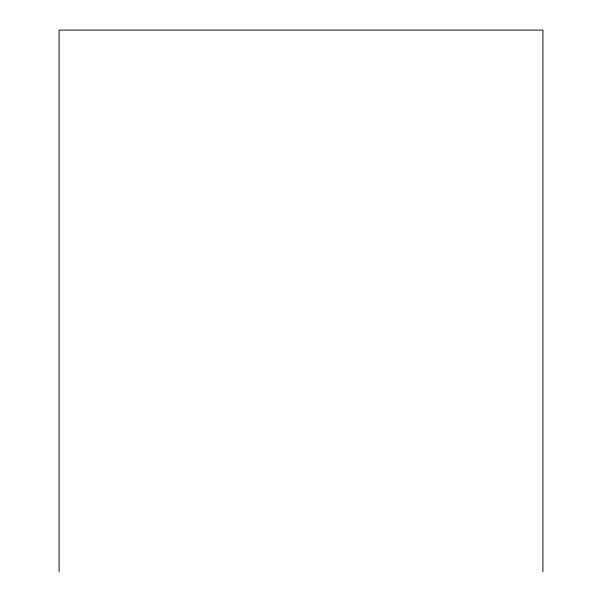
<?xml version="1.0" encoding="UTF-8"?>
<svg xmlns="http://www.w3.org/2000/svg" width="602" height="602" viewBox="0 0 602 602"><rect width="100%" height="100%" fill="white"/><g stroke="black" fill="none" stroke-linecap="round" stroke-linejoin="round"><path stroke-width="0.9" d="M542.929 571.9L542.929 30.1L59.071 30.1L59.071 571.9"/></g></svg>
